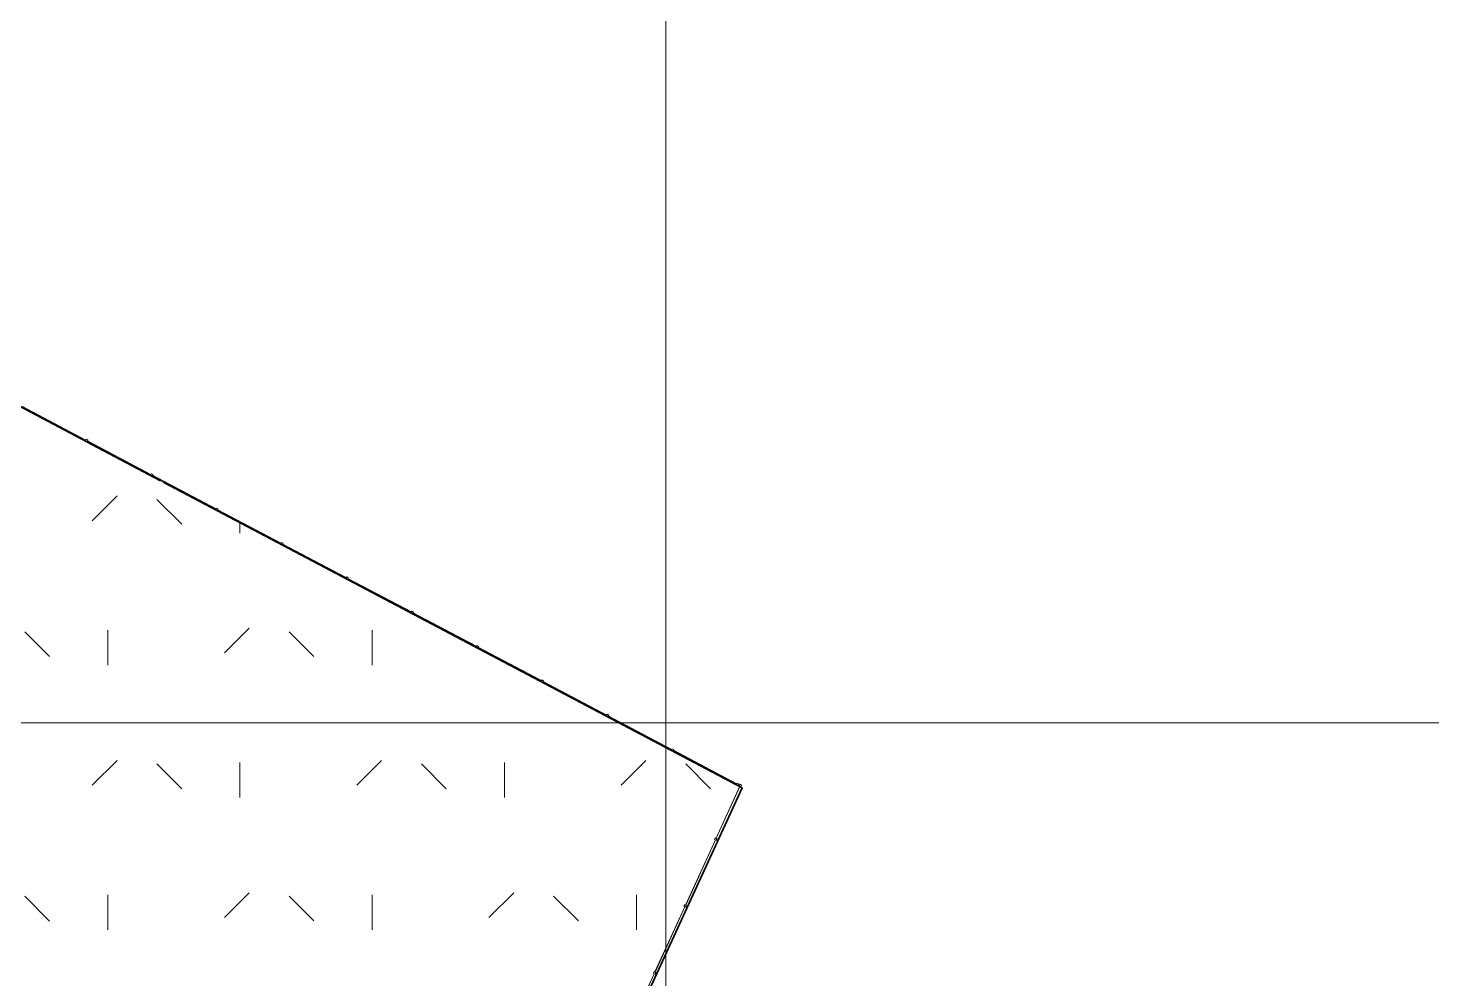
# Model space of a CAD drawing. Header units: metres. Extents: x -207 to 292, y -187 to 169.
# Drawn here: x 132.41 to 170.55, y 11.96 to 37.79 of the extents above; entities that cross this region are included whole.
import ezdxf

# ---------------------------------------------------------------- set-up
doc = ezdxf.new("R2010")
doc.units = ezdxf.units.M
doc.linetypes.add('IMPORT-IMPORT-LÍMITE2 _2_', pattern=[36.83, 6.35, -2.54, 0, -2.54, 25.4, 0, 0, 0])
for name, color, linetype, lineweight in [('A-GLAZ-CWMG', 7, 'Continuous', 9), ('ACHURADO', 7, 'Continuous', 9), ('C-TOPO', 7, 'Continuous', 9), ('grilla', 7, 'Continuous', 9), ('linea propiedad', 7, 'IMPORT-IMPORT-LÍMITE2 _2_', 35)]:
    doc.layers.add(name, color=color, linetype=linetype, lineweight=lineweight)
doc.layers.add('PR10-ARQ-PL-001-Emplazamiento-C-1_dwg', color=7, linetype='Continuous', lineweight=9, true_color=0x767676)

# ---------------------------------------------------------------- blocks, each defined once
blk = doc.blocks.new('PR10-ARQ-PL-001-Emplazamiento-C-1_dwg_Quad Corner Mullion - 50x50 mm-517351-PLANTA EMPLAZAMIENTO-674653-PLANTA EMPLAZAMIENTO ACTUALIZADO')
at = {"layer": 'A-GLAZ-CWMG', "flags": 128}
blk.add_lwpolyline([(0.025, 0.025), (-0.025, 0.025), (-0.025, -0.025), (0.025, -0.025)], close=True, dxfattribs=at)
blk = doc.blocks.new('PR10-ARQ-PL-001-Emplazamiento-C-1_dwg_Quad Corner Mullion - 50x50 mm-517358-PLANTA EMPLAZAMIENTO-674658-PLANTA EMPLAZAMIENTO ACTUALIZADO')
at = {"layer": 'A-GLAZ-CWMG', "flags": 128}
blk.add_lwpolyline([(0.025, 0.025), (0.025, -0.025), (-0.025, -0.025), (-0.025, 0.025)], close=True, dxfattribs=at)
blk = doc.blocks.new('PR10-ARQ-PL-001-Emplazamiento-C-1_dwg_Circular Mullion - 5mm-517344-PLANTA EMPLAZAMIENTO-674655-PLANTA EMPLAZAMIENTO ACTUALIZADO')
at = {"layer": 'A-GLAZ-CWMG', "flags": 128}
for points in [[(-84.442, 139.656), (-83.711, 141.464), (-83.713, 141.465), (-83.716, 141.466), (-84.446, 139.658), (-84.444, 139.657)], [(-84.444, 139.657), (-83.713, 141.465)]]:
    blk.add_lwpolyline(points, close=True, dxfattribs=at)
blk = doc.blocks.new('PR10-ARQ-PL-001-Emplazamiento-C-1_dwg_Circular Mullion - 5mm-533366-PLANTA EMPLAZAMIENTO-674679-PLANTA EMPLAZAMIENTO ACTUALIZADO')
at = {"layer": 'A-GLAZ-CWMG', "flags": 128}
for points in [[(151.747, 17.194), (151.104, 15.787), (151.106, 15.786), (151.109, 15.785), (151.752, 17.192), (151.749, 17.193)], [(151.749, 17.193), (151.106, 15.786)]]:
    blk.add_lwpolyline(points, close=True, dxfattribs=at)
blk = doc.blocks.new('PR10-ARQ-PL-001-Emplazamiento-C-1_dwg_Rectangular Mullion - 50 x 50 mm-517346-PLANTA EMPLAZAMIENTO-674657-PLANTA EMPLAZAMIENTO ACTUALIZADO')
at = {"layer": 'A-GLAZ-CWMG', "flags": 128}
blk.add_lwpolyline([(0.025, 0.025), (-0.025, 0.025), (-0.025, -0.025), (0.025, -0.025)], close=True, dxfattribs=at)
blk = doc.blocks.new('PR10-ARQ-PL-001-Emplazamiento-C-1_dwg_Rectangular Mullion - 50 x 50 mm-517357-PLANTA EMPLAZAMIENTO-674659-PLANTA EMPLAZAMIENTO ACTUALIZADO')
at = {"layer": 'A-GLAZ-CWMG', "flags": 128}
blk.add_lwpolyline([(0.025, 0.025), (0.025, -0.025), (-0.025, -0.025), (-0.025, 0.025)], close=True, dxfattribs=at)
blk = doc.blocks.new('PR10-ARQ-PL-001-Emplazamiento-C-1_dwg_Quad Corner Mullion - 50x50 mm-517354-PLANTA EMPLAZAMIENTO-674654-PLANTA EMPLAZAMIENTO ACTUALIZADO')
at = {"layer": 'A-GLAZ-CWMG', "flags": 128}
blk.add_lwpolyline([(0.025, 0.025), (0.025, -0.025), (-0.025, -0.025), (-0.025, 0.025)], close=True, dxfattribs=at)
blk = doc.blocks.new('PR10-ARQ-PL-001-Emplazamiento-C-1_dwg_Quad Corner Mullion - 50x50 mm-517356-PLANTA EMPLAZAMIENTO-674660-PLANTA EMPLAZAMIENTO ACTUALIZADO')
at = {"layer": 'A-GLAZ-CWMG', "flags": 128}
blk.add_lwpolyline([(0.025, 0.025), (-0.025, 0.025), (-0.025, -0.025), (0.025, -0.025)], close=True, dxfattribs=at)
blk = doc.blocks.new('PR10-ARQ-PL-001-Emplazamiento-C-1_dwg-674643-PLANTA EMPLAZAMIENTO ACTUALIZADO')
at = {"layer": 'ACHURADO'}
h = blk.add_hatch(dxfattribs=at)
h.set_pattern_fill('FP_1', color=256, style=0, pattern_type=2)
h.set_pattern_definition([(90, (-655750.258, -5498481.082), (-3.592, 3.592), [0.9525, -6.232]), (45, (-655750.258, -5498481.082), (-3.5921024484, 3.5921024484), [0.9525, -4.127]), (135, (-655750.258, -5498481.082), (-3.5921024484, -3.5921024484), [0.9525, -4.127])])
h.paths.add_polyline_path([(143.978, 0.142), (151.813, 17.148), (60.117, 65.559), (60.067, 65.193), (60.029, 64.825), (60.004, 64.457), (59.991, 64.087), (59.99, 63.718), (60.001, 63.348), (60.024, 62.98), (60.06, 62.612), (60.108, 62.245), (60.168, 61.881), (60.24, 61.518), (60.324, 61.158), (60.42, 60.801), (60.527, 60.448), (60.647, 60.098), (60.777, 59.752), (60.92, 59.411), (61.073, 59.075), (61.238, 58.744), (61.413, 58.419), (61.599, 58.1), (62.002, 57.48), (62.219, 57.181), (62.446, 56.889), (62.682, 56.605), (62.927, 56.329), (63.182, 56.061), (63.445, 55.801), (63.716, 55.551), (63.996, 55.309), (64.284, 55.077), (64.579, 54.855), (64.881, 54.642), (65.191, 54.44), (65.828, 54.067), (66.156, 53.896), (66.489, 53.736), (66.828, 53.588), (67.171, 53.451), (67.518, 53.325), (67.87, 53.211), (68.225, 53.108), (68.583, 53.017), (69.457, 52.806), (70.327, 52.582), (71.195, 52.346), (72.919, 51.839), (73.776, 51.567), (74.629, 51.284), (75.478, 50.989), (76.323, 50.682), (77.163, 50.364), (77.999, 50.034), (78.831, 49.693), (79.658, 49.34), (80.479, 48.976), (81.296, 48.601), (82.107, 48.214), (82.913, 47.817), (83.714, 47.408), (84.509, 46.988), (85.096, 46.617), (85.557, 46.315), (86.071, 45.963), (86.631, 45.561), (87.077, 45.228), (87.568, 44.846), (88.052, 44.454), (88.528, 44.052), (88.996, 43.641), (89.456, 43.221), (89.907, 42.791), (90.349, 42.353), (90.783, 41.905), (91.207, 41.45), (91.622, 40.985), (92.028, 40.513), (92.425, 40.032), (92.811, 39.544), (93.188, 39.048), (93.911, 38.034), (94.257, 37.516), (94.593, 36.991), (94.919, 36.46), (95.233, 35.923), (95.537, 35.379), (95.83, 34.829), (96.111, 34.274), (96.382, 33.713), (96.641, 33.146), (96.889, 32.575), (97.125, 31.998), (97.35, 31.418), (97.563, 30.832), (97.764, 30.243), (97.954, 29.649), (98.131, 29.052), (98.297, 28.452), (98.45, 27.848), (98.667, 27.402), (98.895, 26.961), (99.135, 26.526), (99.385, 26.097), (99.646, 25.675), (99.918, 25.259), (100.201, 24.851), (100.797, 24.057), (101.11, 23.671), (101.433, 23.294), (101.765, 22.925), (102.106, 22.565), (102.457, 22.213), (102.817, 21.871), (103.185, 21.538), (103.562, 21.214), (103.946, 20.9), (104.339, 20.596), (104.739, 20.302), (105.147, 20.019), (105.562, 19.746), (105.983, 19.484), (106.412, 19.233), (106.846, 18.992), (115.548, 14.377), (123.046, 9.665), (135.384, 3.822), (142.66, 0.721), (143.318, 0.429)])
at = {"layer": 'C-TOPO', "flags": 128}
for points in [[(129.294, 29.038), (135.335, 25.848), (138.401, 24.23), (138.823, 24.006), (141.42, 22.635), (142.124, 22.264), (142.819, 21.897), (143.866, 21.344), (146.309, 20.054), (150.757, 17.706), (151.009, 17.573), (151.813, 17.148), (151.455, 16.371), (151.448, 16.356), (151.386, 16.221), (151.356, 16.156), (149.817, 12.816), (149.251, 11.586)], [(149.251, 11.586), (149.817, 12.816), (151.356, 16.156), (151.386, 16.221), (151.448, 16.356), (151.455, 16.371), (151.813, 17.148), (151.009, 17.573), (150.757, 17.706), (146.309, 20.054), (143.866, 21.344), (142.819, 21.897), (142.124, 22.264), (141.42, 22.635), (138.823, 24.006), (138.401, 24.23), (135.335, 25.848), (129.294, 29.038)]]:
    blk.add_lwpolyline(points, dxfattribs=at)
at = {"layer": 'grilla'}
for p, q in [((149.742, 166.258), (149.742, -186.737)), ((-14.071, 18.918), (240.531, 18.918))]:
    blk.add_line(p, q, dxfattribs=at)
at = {"layer": 'linea propiedad', "flags": 128}
blk.add_lwpolyline([(143.795, -0.255), (151.813, 17.148), (-83.704, 141.488), (-161.771, -49.779), (-137.14, -85.351), (-83.167, -127.74), (-59.701, -140.481)], dxfattribs=at)
for name, p, rotation in [('PR10-ARQ-PL-001-Emplazamiento-C-1_dwg_Circular Mullion - 5mm-517344-PLANTA EMPLAZAMIENTO-674655-PLANTA EMPLAZAMIENTO ACTUALIZADO', (-15.252, -42.323), 264.1728744364903), ('PR10-ARQ-PL-001-Emplazamiento-C-1_dwg_Circular Mullion - 5mm-517344-PLANTA EMPLAZAMIENTO-674655-PLANTA EMPLAZAMIENTO ACTUALIZADO', (-15.252, -42.323), 264.1728744364903), ('PR10-ARQ-PL-001-Emplazamiento-C-1_dwg_Circular Mullion - 5mm-517344-PLANTA EMPLAZAMIENTO-674655-PLANTA EMPLAZAMIENTO ACTUALIZADO', (-15.252, -42.323), 264.1728744364902), ('PR10-ARQ-PL-001-Emplazamiento-C-1_dwg_Circular Mullion - 5mm-517344-PLANTA EMPLAZAMIENTO-674655-PLANTA EMPLAZAMIENTO ACTUALIZADO', (-13.484, -43.257), 264.1728744364903), ('PR10-ARQ-PL-001-Emplazamiento-C-1_dwg_Circular Mullion - 5mm-517344-PLANTA EMPLAZAMIENTO-674655-PLANTA EMPLAZAMIENTO ACTUALIZADO', (-13.484, -43.257), 264.1728744364906), ('PR10-ARQ-PL-001-Emplazamiento-C-1_dwg_Circular Mullion - 5mm-517344-PLANTA EMPLAZAMIENTO-674655-PLANTA EMPLAZAMIENTO ACTUALIZADO', (-13.484, -43.257), 264.1728744364905), ('PR10-ARQ-PL-001-Emplazamiento-C-1_dwg_Circular Mullion - 5mm-517344-PLANTA EMPLAZAMIENTO-674655-PLANTA EMPLAZAMIENTO ACTUALIZADO', (-11.715, -44.19), 264.1728744364905), ('PR10-ARQ-PL-001-Emplazamiento-C-1_dwg_Circular Mullion - 5mm-517344-PLANTA EMPLAZAMIENTO-674655-PLANTA EMPLAZAMIENTO ACTUALIZADO', (-11.715, -44.19), 264.1728744364903), ('PR10-ARQ-PL-001-Emplazamiento-C-1_dwg_Circular Mullion - 5mm-517344-PLANTA EMPLAZAMIENTO-674655-PLANTA EMPLAZAMIENTO ACTUALIZADO', (-11.715, -44.19), 264.1728744364904), ('PR10-ARQ-PL-001-Emplazamiento-C-1_dwg_Circular Mullion - 5mm-517344-PLANTA EMPLAZAMIENTO-674655-PLANTA EMPLAZAMIENTO ACTUALIZADO', (-9.946, -45.124), 264.1728744364904), ('PR10-ARQ-PL-001-Emplazamiento-C-1_dwg_Circular Mullion - 5mm-517344-PLANTA EMPLAZAMIENTO-674655-PLANTA EMPLAZAMIENTO ACTUALIZADO', (-9.946, -45.124), 264.1728744364905), ('PR10-ARQ-PL-001-Emplazamiento-C-1_dwg_Circular Mullion - 5mm-517344-PLANTA EMPLAZAMIENTO-674655-PLANTA EMPLAZAMIENTO ACTUALIZADO', (-9.946, -45.124), 264.1728744364905), ('PR10-ARQ-PL-001-Emplazamiento-C-1_dwg_Circular Mullion - 5mm-517344-PLANTA EMPLAZAMIENTO-674655-PLANTA EMPLAZAMIENTO ACTUALIZADO', (-8.177, -46.057), 264.1728744364903), ('PR10-ARQ-PL-001-Emplazamiento-C-1_dwg_Circular Mullion - 5mm-517344-PLANTA EMPLAZAMIENTO-674655-PLANTA EMPLAZAMIENTO ACTUALIZADO', (-8.177, -46.057), 264.1728744364905), ('PR10-ARQ-PL-001-Emplazamiento-C-1_dwg_Circular Mullion - 5mm-517344-PLANTA EMPLAZAMIENTO-674655-PLANTA EMPLAZAMIENTO ACTUALIZADO', (-8.177, -46.057), 264.1728744364904), ('PR10-ARQ-PL-001-Emplazamiento-C-1_dwg_Circular Mullion - 5mm-517344-PLANTA EMPLAZAMIENTO-674655-PLANTA EMPLAZAMIENTO ACTUALIZADO', (-6.409, -46.991), 264.1728744364904), ('PR10-ARQ-PL-001-Emplazamiento-C-1_dwg_Circular Mullion - 5mm-517344-PLANTA EMPLAZAMIENTO-674655-PLANTA EMPLAZAMIENTO ACTUALIZADO', (-6.409, -46.991), 264.1728744364903), ('PR10-ARQ-PL-001-Emplazamiento-C-1_dwg_Circular Mullion - 5mm-517344-PLANTA EMPLAZAMIENTO-674655-PLANTA EMPLAZAMIENTO ACTUALIZADO', (-6.409, -46.991), 264.1728744364904), ('PR10-ARQ-PL-001-Emplazamiento-C-1_dwg_Circular Mullion - 5mm-517344-PLANTA EMPLAZAMIENTO-674655-PLANTA EMPLAZAMIENTO ACTUALIZADO', (-4.64, -47.925), 264.1728744364905), ('PR10-ARQ-PL-001-Emplazamiento-C-1_dwg_Circular Mullion - 5mm-517344-PLANTA EMPLAZAMIENTO-674655-PLANTA EMPLAZAMIENTO ACTUALIZADO', (-4.64, -47.925), 264.1728744364905), ('PR10-ARQ-PL-001-Emplazamiento-C-1_dwg_Circular Mullion - 5mm-517344-PLANTA EMPLAZAMIENTO-674655-PLANTA EMPLAZAMIENTO ACTUALIZADO', (-4.64, -47.925), 264.1728744364905), ('PR10-ARQ-PL-001-Emplazamiento-C-1_dwg_Circular Mullion - 5mm-517344-PLANTA EMPLAZAMIENTO-674655-PLANTA EMPLAZAMIENTO ACTUALIZADO', (-2.871, -48.858), 264.1728744364903), ('PR10-ARQ-PL-001-Emplazamiento-C-1_dwg_Circular Mullion - 5mm-517344-PLANTA EMPLAZAMIENTO-674655-PLANTA EMPLAZAMIENTO ACTUALIZADO', (-2.871, -48.858), 264.1728744364904), ('PR10-ARQ-PL-001-Emplazamiento-C-1_dwg_Circular Mullion - 5mm-517344-PLANTA EMPLAZAMIENTO-674655-PLANTA EMPLAZAMIENTO ACTUALIZADO', (-2.871, -48.858), 264.1728744364904), ('PR10-ARQ-PL-001-Emplazamiento-C-1_dwg_Circular Mullion - 5mm-517344-PLANTA EMPLAZAMIENTO-674655-PLANTA EMPLAZAMIENTO ACTUALIZADO', (-1.102, -49.792), 264.1728744364905), ('PR10-ARQ-PL-001-Emplazamiento-C-1_dwg_Circular Mullion - 5mm-517344-PLANTA EMPLAZAMIENTO-674655-PLANTA EMPLAZAMIENTO ACTUALIZADO', (-1.102, -49.792), 264.1728744364903), ('PR10-ARQ-PL-001-Emplazamiento-C-1_dwg_Circular Mullion - 5mm-517344-PLANTA EMPLAZAMIENTO-674655-PLANTA EMPLAZAMIENTO ACTUALIZADO', (-1.102, -49.792), 264.1728744364903), ('PR10-ARQ-PL-001-Emplazamiento-C-1_dwg_Circular Mullion - 5mm-517344-PLANTA EMPLAZAMIENTO-674655-PLANTA EMPLAZAMIENTO ACTUALIZADO', (0.666, -50.726), 264.1728744364903), ('PR10-ARQ-PL-001-Emplazamiento-C-1_dwg_Circular Mullion - 5mm-517344-PLANTA EMPLAZAMIENTO-674655-PLANTA EMPLAZAMIENTO ACTUALIZADO', (0.666, -50.726), 264.1728744364904), ('PR10-ARQ-PL-001-Emplazamiento-C-1_dwg_Circular Mullion - 5mm-517344-PLANTA EMPLAZAMIENTO-674655-PLANTA EMPLAZAMIENTO ACTUALIZADO', (0.666, -50.726), 264.1728744364905), ('PR10-ARQ-PL-001-Emplazamiento-C-1_dwg_Circular Mullion - 5mm-517344-PLANTA EMPLAZAMIENTO-674655-PLANTA EMPLAZAMIENTO ACTUALIZADO', (2.435, -51.659), 264.1728744364905), ('PR10-ARQ-PL-001-Emplazamiento-C-1_dwg_Circular Mullion - 5mm-517344-PLANTA EMPLAZAMIENTO-674655-PLANTA EMPLAZAMIENTO ACTUALIZADO', (2.435, -51.659), 264.1728744364907), ('PR10-ARQ-PL-001-Emplazamiento-C-1_dwg_Circular Mullion - 5mm-517344-PLANTA EMPLAZAMIENTO-674655-PLANTA EMPLAZAMIENTO ACTUALIZADO', (2.435, -51.659), 264.1728744364905), ('PR10-ARQ-PL-001-Emplazamiento-C-1_dwg_Quad Corner Mullion - 50x50 mm-517354-PLANTA EMPLAZAMIENTO-674654-PLANTA EMPLAZAMIENTO ACTUALIZADO', (151.69, 17.247), 332.1728744364904), ('PR10-ARQ-PL-001-Emplazamiento-C-1_dwg_Quad Corner Mullion - 50x50 mm-517356-PLANTA EMPLAZAMIENTO-674660-PLANTA EMPLAZAMIENTO ACTUALIZADO', (151.69, 17.247), 332.1728744364904), ('PR10-ARQ-PL-001-Emplazamiento-C-1_dwg_Circular Mullion - 5mm-517344-PLANTA EMPLAZAMIENTO-674655-PLANTA EMPLAZAMIENTO ACTUALIZADO', (72.983, 159.041), 177.4324422120535), ('PR10-ARQ-PL-001-Emplazamiento-C-1_dwg_Circular Mullion - 5mm-517344-PLANTA EMPLAZAMIENTO-674655-PLANTA EMPLAZAMIENTO ACTUALIZADO', (72.983, 159.041), 177.4324422120535), ('PR10-ARQ-PL-001-Emplazamiento-C-1_dwg_Circular Mullion - 5mm-517344-PLANTA EMPLAZAMIENTO-674655-PLANTA EMPLAZAMIENTO ACTUALIZADO', (72.983, 159.041), 177.4324422120535), ('PR10-ARQ-PL-001-Emplazamiento-C-1_dwg_Circular Mullion - 5mm-517344-PLANTA EMPLAZAMIENTO-674655-PLANTA EMPLAZAMIENTO ACTUALIZADO', (72.151, 157.222), 177.4324422120535), ('PR10-ARQ-PL-001-Emplazamiento-C-1_dwg_Circular Mullion - 5mm-517344-PLANTA EMPLAZAMIENTO-674655-PLANTA EMPLAZAMIENTO ACTUALIZADO', (72.151, 157.222), 177.4324422120535), ('PR10-ARQ-PL-001-Emplazamiento-C-1_dwg_Circular Mullion - 5mm-517344-PLANTA EMPLAZAMIENTO-674655-PLANTA EMPLAZAMIENTO ACTUALIZADO', (72.151, 157.222), 177.4324422120535), ('PR10-ARQ-PL-001-Emplazamiento-C-1_dwg_Circular Mullion - 5mm-517344-PLANTA EMPLAZAMIENTO-674655-PLANTA EMPLAZAMIENTO ACTUALIZADO', (71.32, 155.403), 177.4324422120535), ('PR10-ARQ-PL-001-Emplazamiento-C-1_dwg_Circular Mullion - 5mm-517344-PLANTA EMPLAZAMIENTO-674655-PLANTA EMPLAZAMIENTO ACTUALIZADO', (71.32, 155.403), 177.4324422120537), ('PR10-ARQ-PL-001-Emplazamiento-C-1_dwg_Circular Mullion - 5mm-517344-PLANTA EMPLAZAMIENTO-674655-PLANTA EMPLAZAMIENTO ACTUALIZADO', (71.32, 155.403), 177.4324422120537)]:
    blk.add_blockref(name, p, dxfattribs=dict(rotation=rotation))
at = {"extrusion": (0, 0, -1)}
for name, p, rotation in [('PR10-ARQ-PL-001-Emplazamiento-C-1_dwg_Rectangular Mullion - 50 x 50 mm-517346-PLANTA EMPLAZAMIENTO-674657-PLANTA EMPLAZAMIENTO ACTUALIZADO', (-134.003, 26.584), 27.82712556350956), ('PR10-ARQ-PL-001-Emplazamiento-C-1_dwg_Rectangular Mullion - 50 x 50 mm-517357-PLANTA EMPLAZAMIENTO-674659-PLANTA EMPLAZAMIENTO ACTUALIZADO', (-134.003, 26.584), 27.82712556350956), ('PR10-ARQ-PL-001-Emplazamiento-C-1_dwg_Rectangular Mullion - 50 x 50 mm-517346-PLANTA EMPLAZAMIENTO-674657-PLANTA EMPLAZAMIENTO ACTUALIZADO', (-135.772, 25.65), 27.82712556350956), ('PR10-ARQ-PL-001-Emplazamiento-C-1_dwg_Rectangular Mullion - 50 x 50 mm-517357-PLANTA EMPLAZAMIENTO-674659-PLANTA EMPLAZAMIENTO ACTUALIZADO', (-135.772, 25.65), 27.82712556350956), ('PR10-ARQ-PL-001-Emplazamiento-C-1_dwg_Rectangular Mullion - 50 x 50 mm-517346-PLANTA EMPLAZAMIENTO-674657-PLANTA EMPLAZAMIENTO ACTUALIZADO', (-137.541, 24.716), 27.82712556350956), ('PR10-ARQ-PL-001-Emplazamiento-C-1_dwg_Rectangular Mullion - 50 x 50 mm-517357-PLANTA EMPLAZAMIENTO-674659-PLANTA EMPLAZAMIENTO ACTUALIZADO', (-137.541, 24.716), 27.82712556350956), ('PR10-ARQ-PL-001-Emplazamiento-C-1_dwg_Rectangular Mullion - 50 x 50 mm-517346-PLANTA EMPLAZAMIENTO-674657-PLANTA EMPLAZAMIENTO ACTUALIZADO', (-139.309, 23.783), 27.82712556350956), ('PR10-ARQ-PL-001-Emplazamiento-C-1_dwg_Rectangular Mullion - 50 x 50 mm-517357-PLANTA EMPLAZAMIENTO-674659-PLANTA EMPLAZAMIENTO ACTUALIZADO', (-139.309, 23.783), 27.82712556350956), ('PR10-ARQ-PL-001-Emplazamiento-C-1_dwg_Rectangular Mullion - 50 x 50 mm-517346-PLANTA EMPLAZAMIENTO-674657-PLANTA EMPLAZAMIENTO ACTUALIZADO', (-141.078, 22.849), 27.82712556350956), ('PR10-ARQ-PL-001-Emplazamiento-C-1_dwg_Rectangular Mullion - 50 x 50 mm-517357-PLANTA EMPLAZAMIENTO-674659-PLANTA EMPLAZAMIENTO ACTUALIZADO', (-141.078, 22.849), 27.82712556350956), ('PR10-ARQ-PL-001-Emplazamiento-C-1_dwg_Rectangular Mullion - 50 x 50 mm-517346-PLANTA EMPLAZAMIENTO-674657-PLANTA EMPLAZAMIENTO ACTUALIZADO', (-142.847, 21.915), 27.82712556350956), ('PR10-ARQ-PL-001-Emplazamiento-C-1_dwg_Rectangular Mullion - 50 x 50 mm-517357-PLANTA EMPLAZAMIENTO-674659-PLANTA EMPLAZAMIENTO ACTUALIZADO', (-142.847, 21.915), 27.82712556350956), ('PR10-ARQ-PL-001-Emplazamiento-C-1_dwg_Rectangular Mullion - 50 x 50 mm-517346-PLANTA EMPLAZAMIENTO-674657-PLANTA EMPLAZAMIENTO ACTUALIZADO', (-144.615, 20.982), 27.82712556350956), ('PR10-ARQ-PL-001-Emplazamiento-C-1_dwg_Rectangular Mullion - 50 x 50 mm-517357-PLANTA EMPLAZAMIENTO-674659-PLANTA EMPLAZAMIENTO ACTUALIZADO', (-144.615, 20.982), 27.82712556350956), ('PR10-ARQ-PL-001-Emplazamiento-C-1_dwg_Rectangular Mullion - 50 x 50 mm-517346-PLANTA EMPLAZAMIENTO-674657-PLANTA EMPLAZAMIENTO ACTUALIZADO', (-146.384, 20.048), 27.82712556350956), ('PR10-ARQ-PL-001-Emplazamiento-C-1_dwg_Rectangular Mullion - 50 x 50 mm-517357-PLANTA EMPLAZAMIENTO-674659-PLANTA EMPLAZAMIENTO ACTUALIZADO', (-146.384, 20.048), 27.82712556350956), ('PR10-ARQ-PL-001-Emplazamiento-C-1_dwg_Rectangular Mullion - 50 x 50 mm-517346-PLANTA EMPLAZAMIENTO-674657-PLANTA EMPLAZAMIENTO ACTUALIZADO', (-148.153, 19.115), 27.82712556350956), ('PR10-ARQ-PL-001-Emplazamiento-C-1_dwg_Rectangular Mullion - 50 x 50 mm-517357-PLANTA EMPLAZAMIENTO-674659-PLANTA EMPLAZAMIENTO ACTUALIZADO', (-148.153, 19.115), 27.82712556350956), ('PR10-ARQ-PL-001-Emplazamiento-C-1_dwg_Rectangular Mullion - 50 x 50 mm-517346-PLANTA EMPLAZAMIENTO-674657-PLANTA EMPLAZAMIENTO ACTUALIZADO', (-149.922, 18.181), 27.82712556350956), ('PR10-ARQ-PL-001-Emplazamiento-C-1_dwg_Rectangular Mullion - 50 x 50 mm-517357-PLANTA EMPLAZAMIENTO-674659-PLANTA EMPLAZAMIENTO ACTUALIZADO', (-149.922, 18.181), 27.82712556350956), ('PR10-ARQ-PL-001-Emplazamiento-C-1_dwg_Quad Corner Mullion - 50x50 mm-517351-PLANTA EMPLAZAMIENTO-674653-PLANTA EMPLAZAMIENTO ACTUALIZADO', (-151.76, 17.216), 114.5675577879464), ('PR10-ARQ-PL-001-Emplazamiento-C-1_dwg_Quad Corner Mullion - 50x50 mm-517358-PLANTA EMPLAZAMIENTO-674658-PLANTA EMPLAZAMIENTO ACTUALIZADO', (-151.76, 17.216), 114.5675577879464), ('PR10-ARQ-PL-001-Emplazamiento-C-1_dwg_Rectangular Mullion - 50 x 50 mm-517346-PLANTA EMPLAZAMIENTO-674657-PLANTA EMPLAZAMIENTO ACTUALIZADO', (-151.096, 15.764), 114.5675577879464), ('PR10-ARQ-PL-001-Emplazamiento-C-1_dwg_Rectangular Mullion - 50 x 50 mm-517357-PLANTA EMPLAZAMIENTO-674659-PLANTA EMPLAZAMIENTO ACTUALIZADO', (-151.096, 15.764), 114.5675577879464), ('PR10-ARQ-PL-001-Emplazamiento-C-1_dwg_Rectangular Mullion - 50 x 50 mm-517346-PLANTA EMPLAZAMIENTO-674657-PLANTA EMPLAZAMIENTO ACTUALIZADO', (-150.264, 13.945), 114.5675577879464), ('PR10-ARQ-PL-001-Emplazamiento-C-1_dwg_Rectangular Mullion - 50 x 50 mm-517357-PLANTA EMPLAZAMIENTO-674659-PLANTA EMPLAZAMIENTO ACTUALIZADO', (-150.264, 13.945), 114.5675577879464), ('PR10-ARQ-PL-001-Emplazamiento-C-1_dwg_Rectangular Mullion - 50 x 50 mm-517346-PLANTA EMPLAZAMIENTO-674657-PLANTA EMPLAZAMIENTO ACTUALIZADO', (-149.433, 12.126), 114.5675577879464), ('PR10-ARQ-PL-001-Emplazamiento-C-1_dwg_Rectangular Mullion - 50 x 50 mm-517357-PLANTA EMPLAZAMIENTO-674659-PLANTA EMPLAZAMIENTO ACTUALIZADO', (-149.433, 12.126), 114.5675577879464)]:
    blk.add_blockref(name, p, dxfattribs=dict(at, rotation=rotation))
blk.add_blockref('PR10-ARQ-PL-001-Emplazamiento-C-1_dwg_Circular Mullion - 5mm-533366-PLANTA EMPLAZAMIENTO-674679-PLANTA EMPLAZAMIENTO ACTUALIZADO', (0, 0))
blk.add_blockref('PR10-ARQ-PL-001-Emplazamiento-C-1_dwg_Circular Mullion - 5mm-533366-PLANTA EMPLAZAMIENTO-674679-PLANTA EMPLAZAMIENTO ACTUALIZADO', (0, 0))
blk.add_blockref('PR10-ARQ-PL-001-Emplazamiento-C-1_dwg_Circular Mullion - 5mm-533366-PLANTA EMPLAZAMIENTO-674679-PLANTA EMPLAZAMIENTO ACTUALIZADO', (0, 0))
blk = doc.blocks.new('Quad Corner Mullion - 50x50 mm-517351-PLANTA EMPLAZAMIENTO ACTUALIZADO')
at = {"layer": 'A-GLAZ-CWMG'}
for p, q in [((0.025, 0.025), (-0.025, 0.025)), ((-0.025, 0.025), (-0.025, -0.025)), ((0.025, -0.025), (0.025, 0.025)), ((-0.025, -0.025), (0.025, -0.025))]:
    blk.add_line(p, q, dxfattribs=at)
blk = doc.blocks.new('Quad Corner Mullion - 50x50 mm-517358-PLANTA EMPLAZAMIENTO ACTUALIZADO')
at = {"layer": 'A-GLAZ-CWMG'}
for p, q in [((-0.025, -0.025), (-0.025, 0.025)), ((-0.025, 0.025), (0.025, 0.025)), ((0.025, 0.025), (0.025, -0.025)), ((0.025, -0.025), (-0.025, -0.025))]:
    blk.add_line(p, q, dxfattribs=at)
blk = doc.blocks.new('Circular Mullion - 5mm-517344-PLANTA EMPLAZAMIENTO ACTUALIZADO')
at = {"layer": 'A-GLAZ-CWMG'}
for p, q in [((-83.716, 141.466), (-84.446, 139.658)), ((-84.444, 139.657), (-83.713, 141.465)), ((-83.713, 141.465), (-84.444, 139.657)), ((-84.442, 139.656), (-83.711, 141.464)), ((-83.713, 141.465), (-83.716, 141.466)), ((-83.711, 141.464), (-83.713, 141.465)), ((-84.446, 139.658), (-84.444, 139.657)), ((-84.444, 139.657), (-84.442, 139.656))]:
    blk.add_line(p, q, dxfattribs=at)
blk = doc.blocks.new('Circular Mullion - 5mm-533366-PLANTA EMPLAZAMIENTO ACTUALIZADO')
at = {"layer": 'A-GLAZ-CWMG'}
for p, q in [((151.747, 17.194), (151.104, 15.787)), ((151.749, 17.193), (151.106, 15.786)), ((151.106, 15.786), (151.749, 17.193)), ((151.109, 15.785), (151.752, 17.192)), ((151.749, 17.193), (151.747, 17.194)), ((151.752, 17.192), (151.749, 17.193)), ((151.104, 15.787), (151.106, 15.786)), ((151.106, 15.786), (151.109, 15.785))]:
    blk.add_line(p, q, dxfattribs=at)
blk = doc.blocks.new('Rectangular Mullion - 50 x 50 mm-517346-PLANTA EMPLAZAMIENTO ACTUALIZADO')
at = {"layer": 'A-GLAZ-CWMG'}
for p, q in [((0.025, 0.025), (-0.025, 0.025)), ((-0.025, 0.025), (-0.025, -0.025)), ((0.025, -0.025), (0.025, 0.025)), ((-0.025, -0.025), (0.025, -0.025))]:
    blk.add_line(p, q, dxfattribs=at)
blk = doc.blocks.new('Rectangular Mullion - 50 x 50 mm-517357-PLANTA EMPLAZAMIENTO ACTUALIZADO')
at = {"layer": 'A-GLAZ-CWMG'}
for p, q in [((-0.025, -0.025), (-0.025, 0.025)), ((-0.025, 0.025), (0.025, 0.025)), ((0.025, 0.025), (0.025, -0.025)), ((0.025, -0.025), (-0.025, -0.025))]:
    blk.add_line(p, q, dxfattribs=at)
blk = doc.blocks.new('Quad Corner Mullion - 50x50 mm-517354-PLANTA EMPLAZAMIENTO ACTUALIZADO')
at = {"layer": 'A-GLAZ-CWMG'}
for p, q in [((-0.025, -0.025), (-0.025, 0.025)), ((-0.025, 0.025), (0.025, 0.025)), ((0.025, 0.025), (0.025, -0.025)), ((0.025, -0.025), (-0.025, -0.025))]:
    blk.add_line(p, q, dxfattribs=at)
blk = doc.blocks.new('Quad Corner Mullion - 50x50 mm-517356-PLANTA EMPLAZAMIENTO ACTUALIZADO')
at = {"layer": 'A-GLAZ-CWMG'}
for p, q in [((0.025, 0.025), (-0.025, 0.025)), ((-0.025, 0.025), (-0.025, -0.025)), ((0.025, -0.025), (0.025, 0.025)), ((-0.025, -0.025), (0.025, -0.025))]:
    blk.add_line(p, q, dxfattribs=at)

msp = doc.modelspace()

# ---------------------------------------------------------------- linework, layer by layer
at = {"layer": 'C-TOPO'}
for p, q in [((129.294, 29.038), (135.335, 25.848)), ((135.335, 25.848), (129.294, 29.038)), ((135.335, 25.848), (138.401, 24.23)), ((138.401, 24.23), (135.335, 25.848)), ((138.401, 24.23), (138.823, 24.006)), ((138.823, 24.006), (138.401, 24.23)), ((138.823, 24.006), (141.42, 22.635)), ((141.42, 22.635), (138.823, 24.006)), ((141.42, 22.635), (142.124, 22.264)), ((142.124, 22.264), (141.42, 22.635)), ((142.124, 22.264), (142.819, 21.897)), ((142.819, 21.897), (142.124, 22.264)), ((142.819, 21.897), (143.866, 21.344)), ((143.866, 21.344), (142.819, 21.897)), ((143.866, 21.344), (146.309, 20.054)), ((146.309, 20.054), (143.866, 21.344)), ((146.309, 20.054), (150.757, 17.706)), ((150.757, 17.706), (146.309, 20.054)), ((150.757, 17.706), (151.009, 17.573)), ((151.009, 17.573), (150.757, 17.706)), ((151.009, 17.573), (151.813, 17.148)), ((151.813, 17.148), (151.009, 17.573)), ((151.813, 17.148), (151.455, 16.371)), ((151.455, 16.371), (151.813, 17.148)), ((151.356, 16.156), (149.817, 12.816)), ((149.817, 12.816), (151.356, 16.156)), ((151.386, 16.221), (151.356, 16.156)), ((151.356, 16.156), (151.386, 16.221)), ((151.448, 16.356), (151.386, 16.221)), ((151.386, 16.221), (151.448, 16.356)), ((151.455, 16.371), (151.448, 16.356)), ((151.448, 16.356), (151.455, 16.371)), ((149.817, 12.816), (149.251, 11.586)), ((149.251, 11.586), (149.817, 12.816))]:
    msp.add_line(p, q, dxfattribs=at)

# ---------------------------------------------------------------- block references
at = {"layer": 'A-GLAZ-CWMG'}
for name, p, rotation in [('Circular Mullion - 5mm-517344-PLANTA EMPLAZAMIENTO ACTUALIZADO', (-15.252, -42.323), 264.1728744364903), ('Circular Mullion - 5mm-517344-PLANTA EMPLAZAMIENTO ACTUALIZADO', (-15.252, -42.323), 264.1728744364903), ('Circular Mullion - 5mm-517344-PLANTA EMPLAZAMIENTO ACTUALIZADO', (-15.252, -42.323), 264.1728744364902), ('Circular Mullion - 5mm-517344-PLANTA EMPLAZAMIENTO ACTUALIZADO', (-13.484, -43.257), 264.1728744364903), ('Circular Mullion - 5mm-517344-PLANTA EMPLAZAMIENTO ACTUALIZADO', (-13.484, -43.257), 264.1728744364906), ('Circular Mullion - 5mm-517344-PLANTA EMPLAZAMIENTO ACTUALIZADO', (-13.484, -43.257), 264.1728744364905), ('Circular Mullion - 5mm-517344-PLANTA EMPLAZAMIENTO ACTUALIZADO', (-11.715, -44.19), 264.1728744364905), ('Circular Mullion - 5mm-517344-PLANTA EMPLAZAMIENTO ACTUALIZADO', (-11.715, -44.19), 264.1728744364903), ('Circular Mullion - 5mm-517344-PLANTA EMPLAZAMIENTO ACTUALIZADO', (-11.715, -44.19), 264.1728744364904), ('Circular Mullion - 5mm-517344-PLANTA EMPLAZAMIENTO ACTUALIZADO', (-9.946, -45.124), 264.1728744364904), ('Circular Mullion - 5mm-517344-PLANTA EMPLAZAMIENTO ACTUALIZADO', (-9.946, -45.124), 264.1728744364905), ('Circular Mullion - 5mm-517344-PLANTA EMPLAZAMIENTO ACTUALIZADO', (-9.946, -45.124), 264.1728744364905), ('Circular Mullion - 5mm-517344-PLANTA EMPLAZAMIENTO ACTUALIZADO', (-8.177, -46.057), 264.1728744364903), ('Circular Mullion - 5mm-517344-PLANTA EMPLAZAMIENTO ACTUALIZADO', (-8.177, -46.057), 264.1728744364905), ('Circular Mullion - 5mm-517344-PLANTA EMPLAZAMIENTO ACTUALIZADO', (-8.177, -46.057), 264.1728744364904), ('Circular Mullion - 5mm-517344-PLANTA EMPLAZAMIENTO ACTUALIZADO', (-6.409, -46.991), 264.1728744364904), ('Circular Mullion - 5mm-517344-PLANTA EMPLAZAMIENTO ACTUALIZADO', (-6.409, -46.991), 264.1728744364903), ('Circular Mullion - 5mm-517344-PLANTA EMPLAZAMIENTO ACTUALIZADO', (-6.409, -46.991), 264.1728744364904), ('Circular Mullion - 5mm-517344-PLANTA EMPLAZAMIENTO ACTUALIZADO', (-4.64, -47.925), 264.1728744364905), ('Circular Mullion - 5mm-517344-PLANTA EMPLAZAMIENTO ACTUALIZADO', (-4.64, -47.925), 264.1728744364905), ('Circular Mullion - 5mm-517344-PLANTA EMPLAZAMIENTO ACTUALIZADO', (-4.64, -47.925), 264.1728744364905), ('Circular Mullion - 5mm-517344-PLANTA EMPLAZAMIENTO ACTUALIZADO', (-2.871, -48.858), 264.1728744364903), ('Circular Mullion - 5mm-517344-PLANTA EMPLAZAMIENTO ACTUALIZADO', (-2.871, -48.858), 264.1728744364904), ('Circular Mullion - 5mm-517344-PLANTA EMPLAZAMIENTO ACTUALIZADO', (-2.871, -48.858), 264.1728744364904), ('Circular Mullion - 5mm-517344-PLANTA EMPLAZAMIENTO ACTUALIZADO', (-1.102, -49.792), 264.1728744364905), ('Circular Mullion - 5mm-517344-PLANTA EMPLAZAMIENTO ACTUALIZADO', (-1.102, -49.792), 264.1728744364903), ('Circular Mullion - 5mm-517344-PLANTA EMPLAZAMIENTO ACTUALIZADO', (-1.102, -49.792), 264.1728744364903), ('Circular Mullion - 5mm-517344-PLANTA EMPLAZAMIENTO ACTUALIZADO', (0.666, -50.726), 264.1728744364903), ('Circular Mullion - 5mm-517344-PLANTA EMPLAZAMIENTO ACTUALIZADO', (0.666, -50.726), 264.1728744364904), ('Circular Mullion - 5mm-517344-PLANTA EMPLAZAMIENTO ACTUALIZADO', (0.666, -50.726), 264.1728744364905), ('Circular Mullion - 5mm-517344-PLANTA EMPLAZAMIENTO ACTUALIZADO', (2.435, -51.659), 264.1728744364905), ('Circular Mullion - 5mm-517344-PLANTA EMPLAZAMIENTO ACTUALIZADO', (2.435, -51.659), 264.1728744364907), ('Circular Mullion - 5mm-517344-PLANTA EMPLAZAMIENTO ACTUALIZADO', (2.435, -51.659), 264.1728744364905), ('Quad Corner Mullion - 50x50 mm-517354-PLANTA EMPLAZAMIENTO ACTUALIZADO', (151.69, 17.247), 332.1728744364904), ('Quad Corner Mullion - 50x50 mm-517356-PLANTA EMPLAZAMIENTO ACTUALIZADO', (151.69, 17.247), 332.1728744364904), ('Circular Mullion - 5mm-517344-PLANTA EMPLAZAMIENTO ACTUALIZADO', (72.983, 159.041), 177.4324422120535), ('Circular Mullion - 5mm-517344-PLANTA EMPLAZAMIENTO ACTUALIZADO', (72.983, 159.041), 177.4324422120535), ('Circular Mullion - 5mm-517344-PLANTA EMPLAZAMIENTO ACTUALIZADO', (72.983, 159.041), 177.4324422120535), ('Circular Mullion - 5mm-517344-PLANTA EMPLAZAMIENTO ACTUALIZADO', (72.151, 157.222), 177.4324422120535), ('Circular Mullion - 5mm-517344-PLANTA EMPLAZAMIENTO ACTUALIZADO', (72.151, 157.222), 177.4324422120535), ('Circular Mullion - 5mm-517344-PLANTA EMPLAZAMIENTO ACTUALIZADO', (72.151, 157.222), 177.4324422120535), ('Circular Mullion - 5mm-517344-PLANTA EMPLAZAMIENTO ACTUALIZADO', (71.32, 155.403), 177.4324422120535), ('Circular Mullion - 5mm-517344-PLANTA EMPLAZAMIENTO ACTUALIZADO', (71.32, 155.403), 177.4324422120537), ('Circular Mullion - 5mm-517344-PLANTA EMPLAZAMIENTO ACTUALIZADO', (71.32, 155.403), 177.4324422120537)]:
    msp.add_blockref(name, p, dxfattribs=dict(at, rotation=rotation))
at = {"layer": 'A-GLAZ-CWMG', "extrusion": (0, 0, -1)}
for name, p, rotation in [('Rectangular Mullion - 50 x 50 mm-517346-PLANTA EMPLAZAMIENTO ACTUALIZADO', (-134.003, 26.584), 27.82712556350956), ('Rectangular Mullion - 50 x 50 mm-517357-PLANTA EMPLAZAMIENTO ACTUALIZADO', (-134.003, 26.584), 27.82712556350956), ('Rectangular Mullion - 50 x 50 mm-517346-PLANTA EMPLAZAMIENTO ACTUALIZADO', (-135.772, 25.65), 27.82712556350956), ('Rectangular Mullion - 50 x 50 mm-517357-PLANTA EMPLAZAMIENTO ACTUALIZADO', (-135.772, 25.65), 27.82712556350956), ('Rectangular Mullion - 50 x 50 mm-517346-PLANTA EMPLAZAMIENTO ACTUALIZADO', (-137.541, 24.716), 27.82712556350956), ('Rectangular Mullion - 50 x 50 mm-517357-PLANTA EMPLAZAMIENTO ACTUALIZADO', (-137.541, 24.716), 27.82712556350956), ('Rectangular Mullion - 50 x 50 mm-517346-PLANTA EMPLAZAMIENTO ACTUALIZADO', (-139.309, 23.783), 27.82712556350956), ('Rectangular Mullion - 50 x 50 mm-517357-PLANTA EMPLAZAMIENTO ACTUALIZADO', (-139.309, 23.783), 27.82712556350956), ('Rectangular Mullion - 50 x 50 mm-517346-PLANTA EMPLAZAMIENTO ACTUALIZADO', (-141.078, 22.849), 27.82712556350956), ('Rectangular Mullion - 50 x 50 mm-517357-PLANTA EMPLAZAMIENTO ACTUALIZADO', (-141.078, 22.849), 27.82712556350956), ('Rectangular Mullion - 50 x 50 mm-517346-PLANTA EMPLAZAMIENTO ACTUALIZADO', (-142.847, 21.915), 27.82712556350956), ('Rectangular Mullion - 50 x 50 mm-517357-PLANTA EMPLAZAMIENTO ACTUALIZADO', (-142.847, 21.915), 27.82712556350956), ('Rectangular Mullion - 50 x 50 mm-517346-PLANTA EMPLAZAMIENTO ACTUALIZADO', (-144.615, 20.982), 27.82712556350956), ('Rectangular Mullion - 50 x 50 mm-517357-PLANTA EMPLAZAMIENTO ACTUALIZADO', (-144.615, 20.982), 27.82712556350956), ('Rectangular Mullion - 50 x 50 mm-517346-PLANTA EMPLAZAMIENTO ACTUALIZADO', (-146.384, 20.048), 27.82712556350956), ('Rectangular Mullion - 50 x 50 mm-517357-PLANTA EMPLAZAMIENTO ACTUALIZADO', (-146.384, 20.048), 27.82712556350956), ('Rectangular Mullion - 50 x 50 mm-517346-PLANTA EMPLAZAMIENTO ACTUALIZADO', (-148.153, 19.115), 27.82712556350956), ('Rectangular Mullion - 50 x 50 mm-517357-PLANTA EMPLAZAMIENTO ACTUALIZADO', (-148.153, 19.115), 27.82712556350956), ('Rectangular Mullion - 50 x 50 mm-517346-PLANTA EMPLAZAMIENTO ACTUALIZADO', (-149.922, 18.181), 27.82712556350956), ('Rectangular Mullion - 50 x 50 mm-517357-PLANTA EMPLAZAMIENTO ACTUALIZADO', (-149.922, 18.181), 27.82712556350956), ('Quad Corner Mullion - 50x50 mm-517351-PLANTA EMPLAZAMIENTO ACTUALIZADO', (-151.76, 17.216), 114.5675577879464), ('Quad Corner Mullion - 50x50 mm-517358-PLANTA EMPLAZAMIENTO ACTUALIZADO', (-151.76, 17.216), 114.5675577879464), ('Rectangular Mullion - 50 x 50 mm-517346-PLANTA EMPLAZAMIENTO ACTUALIZADO', (-151.096, 15.764), 114.5675577879464), ('Rectangular Mullion - 50 x 50 mm-517357-PLANTA EMPLAZAMIENTO ACTUALIZADO', (-151.096, 15.764), 114.5675577879464), ('Rectangular Mullion - 50 x 50 mm-517346-PLANTA EMPLAZAMIENTO ACTUALIZADO', (-150.264, 13.945), 114.5675577879464), ('Rectangular Mullion - 50 x 50 mm-517357-PLANTA EMPLAZAMIENTO ACTUALIZADO', (-150.264, 13.945), 114.5675577879464), ('Rectangular Mullion - 50 x 50 mm-517346-PLANTA EMPLAZAMIENTO ACTUALIZADO', (-149.433, 12.126), 114.5675577879464), ('Rectangular Mullion - 50 x 50 mm-517357-PLANTA EMPLAZAMIENTO ACTUALIZADO', (-149.433, 12.126), 114.5675577879464)]:
    msp.add_blockref(name, p, dxfattribs=dict(at, rotation=rotation))
at = {"layer": 'A-GLAZ-CWMG'}
msp.add_blockref('Circular Mullion - 5mm-533366-PLANTA EMPLAZAMIENTO ACTUALIZADO', (0, 0), dxfattribs=at)
msp.add_blockref('Circular Mullion - 5mm-533366-PLANTA EMPLAZAMIENTO ACTUALIZADO', (0, 0), dxfattribs=at)
msp.add_blockref('Circular Mullion - 5mm-533366-PLANTA EMPLAZAMIENTO ACTUALIZADO', (0, 0), dxfattribs=at)
at = {"layer": 'PR10-ARQ-PL-001-Emplazamiento-C-1_dwg', "color": 7}
msp.add_blockref('PR10-ARQ-PL-001-Emplazamiento-C-1_dwg-674643-PLANTA EMPLAZAMIENTO ACTUALIZADO', (0, 0), dxfattribs=at)

doc.saveas('drawing.dxf')
